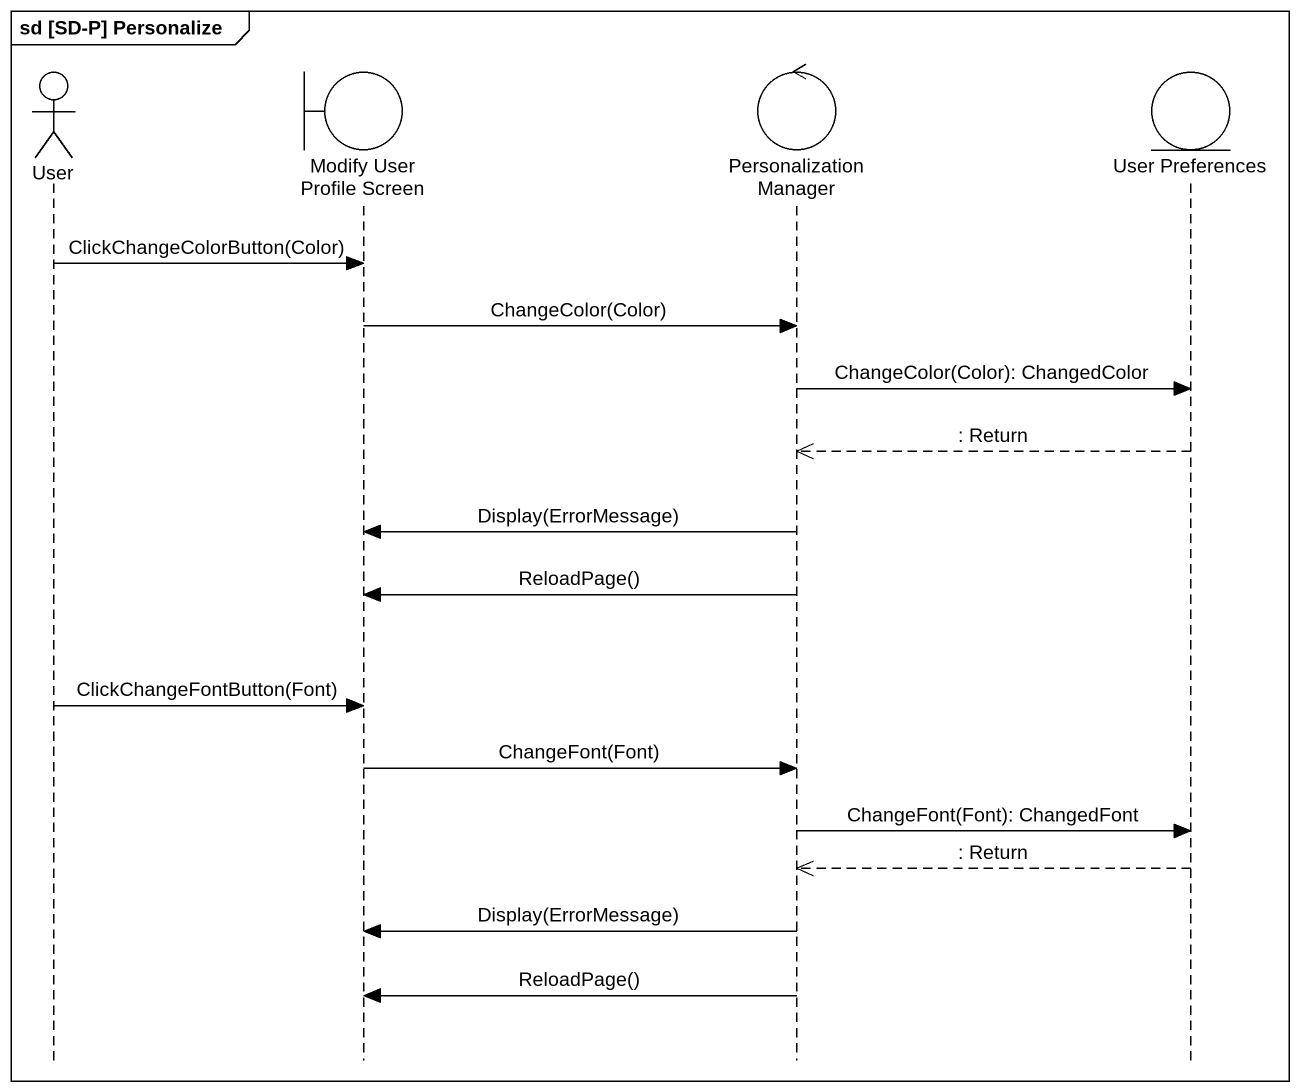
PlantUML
@startuml
mainframe sd [SD-P] Personalize
hide footbox
actor User
boundary "Modify User Profile Screen" as Modify_User_Profile_Screen
control "Personalization Manager" as Personalization_Manager
entity "User Preferences" as User_Preferences

User -> Modify_User_Profile_Screen : ClickChangeColorButton(Color)
Modify_User_Profile_Screen -> Personalization_Manager : ChangeColor(Color)
Personalization_Manager -> User_Preferences : ChangeColor(Color): ChangedColor
User_Preferences -->> Personalization_Manager : : Return
Personalization_Manager -> Modify_User_Profile_Screen : Display(ErrorMessage)
Personalization_Manager -> Modify_User_Profile_Screen : ReloadPage()
User -> Modify_User_Profile_Screen : ClickChangeFontButton(Font)
Modify_User_Profile_Screen -> Personalization_Manager : ChangeFont(Font)
Personalization_Manager -> User_Preferences : ChangeFont(Font): ChangedFont
User_Preferences -->> Personalization_Manager : : Return
Personalization_Manager -> Modify_User_Profile_Screen : Display(ErrorMessage)
Personalization_Manager -> Modify_User_Profile_Screen : ReloadPage()
@enduml
